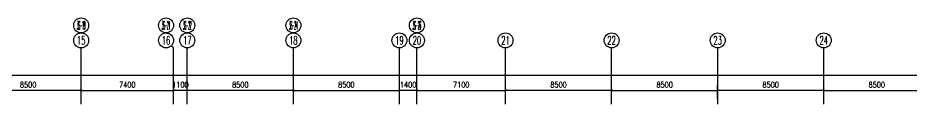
# Model space of a CAD drawing. Extents: x 0 to 3879896, y -114000 to 391286.
# Drawn here: x 2031749 to 2103323, y 384386 to 391286 of the extents above; entities that cross this region are included whole.
import ezdxf
from ezdxf.enums import TextEntityAlignment as Align

# ---------------------------------------------------------------- set-up
doc = ezdxf.new("R2010")
doc.units = 0
doc.header["$LTSCALE"] = 1000
doc.header["$MEASUREMENT"] = 0
doc.layers.get('0').update_dxf_attribs({"linetype": 'CONTINUOUS'})
doc.layers.get('Defpoints').update_dxf_attribs({"linetype": 'CONTINUOUS'})
doc.layers.add('AXIS', color=3, linetype='CONTINUOUS')
doc.layers.add('AXIS_TEXT', color=7, linetype='CONTINUOUS')
doc.styles.add('_TCH_AXIS', font='COMPLEX', dxfattribs={"bigfont": 'GBCBIG'})
doc.styles.add('DIM_FONT', font='SIMPLEX', dxfattribs={"width": 0.7, "bigfont": 'GBCBIG'})
doc.dimstyles.new('DIMN', dxfattribs={"dimscale": 1.5, "dimtxt": 300, "dimasz": 100, "dimexe": 250, "dimexo": 300, "dimgap": 150, "dimtad": 1, "dimdec": 0, "dimzin": 0, "dimdsep": 46, "dimtxsty": 'DIM_FONT', "dimblk": 'ARCHTICK', "dimcen": 0.09, "dimclrt": 7, "dimazin": 2, "dimtfac": 1, "dimtdec": 0, "dimtix": 1, "dimtmove": 2, "dimatfit": 3, "dimldrblk": 'ARCHTICK', "dimfxl": 1, "dimtolj": 1, "dimtzin": 0, "dimarcsym": 0})

# ---------------------------------------------------------------- blocks, each defined once
blk = doc.blocks.new('_ArchTick')
at = {"color": 0, "linetype": 'ByBlock', "const_width": 0.4}
blk.add_lwpolyline([(-0.5, -0.5), (0.5, 0.5)], dxfattribs=at)
blk = doc.blocks.new('*D527')
at = {"layer": 'AXIS', "color": 0, "lineweight": -2}
for p, q in [((1886471, 384836), (1886471, 387061)), ((2274821, 386686), (1886471, 386686)), ((2274821, 384836), (2274821, 387061))]:
    blk.add_line(p, q, dxfattribs=at)
at = {"layer": 'Defpoints', "color": 0, "transparency": 16777216}
for p in [(1886471, 386686), (1886471, 384386), (2274821, 384386)]:
    blk.add_point(p, dxfattribs=at)
at = {"layer": 'AXIS', "color": 0, "lineweight": -2, "xscale": 150, "yscale": 150, "zscale": 150, "rotation": 180}
blk.add_blockref('_ArchTick', (1886471, 386686), dxfattribs=at)
at = {"layer": 'AXIS', "color": 0, "lineweight": -2, "xscale": 150, "yscale": 150, "zscale": 150}
blk.add_blockref('_ArchTick', (2274821, 386686), dxfattribs=at)
at = {"layer": 'AXIS', "color": 7, "insert": (2113321, 387136), "char_height": 450, "attachment_point": 5, "style": 'DIM_FONT'}
blk.add_mtext('\\A1;388350', dxfattribs=at)
blk = doc.blocks.new('*D538')
at = {"layer": 'AXIS', "color": 0, "lineweight": -2}
for p, q in [((2028321, 384836), (2028321, 385861)), ((2036821, 384836), (2036821, 385861)), ((2036821, 385486), (2028321, 385486))]:
    blk.add_line(p, q, dxfattribs=at)
at = {"layer": 'Defpoints', "color": 0, "transparency": 16777216}
for p in [(2028321, 385486), (2028321, 384386), (2036821, 384386)]:
    blk.add_point(p, dxfattribs=at)
at = {"layer": 'AXIS', "color": 0, "lineweight": -2, "xscale": 150, "yscale": 150, "zscale": 150, "rotation": 180}
blk.add_blockref('_ArchTick', (2028321, 385486), dxfattribs=at)
at = {"layer": 'AXIS', "color": 0, "lineweight": -2, "xscale": 150, "yscale": 150, "zscale": 150}
blk.add_blockref('_ArchTick', (2036821, 385486), dxfattribs=at)
at = {"layer": 'AXIS', "color": 7, "insert": (2032571, 385936), "char_height": 450, "attachment_point": 5, "style": 'DIM_FONT'}
blk.add_mtext('\\A1;8500', dxfattribs=at)
blk = doc.blocks.new('*D539')
at = {"layer": 'AXIS', "color": 0, "lineweight": -2}
for p, q in [((2045321, 384836), (2045321, 385861)), ((2053821, 384836), (2053821, 385861)), ((2053821, 385486), (2045321, 385486))]:
    blk.add_line(p, q, dxfattribs=at)
at = {"layer": 'Defpoints', "color": 0, "transparency": 16777216}
for p in [(2045321, 385486), (2045321, 384386), (2053821, 384386)]:
    blk.add_point(p, dxfattribs=at)
at = {"layer": 'AXIS', "color": 0, "lineweight": -2, "xscale": 150, "yscale": 150, "zscale": 150, "rotation": 180}
blk.add_blockref('_ArchTick', (2045321, 385486), dxfattribs=at)
at = {"layer": 'AXIS', "color": 0, "lineweight": -2, "xscale": 150, "yscale": 150, "zscale": 150}
blk.add_blockref('_ArchTick', (2053821, 385486), dxfattribs=at)
at = {"layer": 'AXIS', "color": 7, "insert": (2049571, 385936), "char_height": 450, "attachment_point": 5, "style": 'DIM_FONT'}
blk.add_mtext('\\A1;8500', dxfattribs=at)
blk = doc.blocks.new('*D540')
at = {"layer": 'AXIS', "color": 0, "lineweight": -2}
for p, q in [((2036821, 384836), (2036821, 385861)), ((2044221, 384836), (2044221, 385861)), ((2036821, 385486), (2044221, 385486))]:
    blk.add_line(p, q, dxfattribs=at)
at = {"layer": 'Defpoints', "color": 0, "transparency": 16777216}
for p in [(2044221, 385486), (2036821, 384386), (2044221, 384386)]:
    blk.add_point(p, dxfattribs=at)
at = {"layer": 'AXIS', "color": 0, "lineweight": -2, "xscale": 150, "yscale": 150, "zscale": 150, "rotation": 180}
blk.add_blockref('_ArchTick', (2036821, 385486), dxfattribs=at)
at = {"layer": 'AXIS', "color": 0, "lineweight": -2, "xscale": 150, "yscale": 150, "zscale": 150}
blk.add_blockref('_ArchTick', (2044221, 385486), dxfattribs=at)
at = {"layer": 'AXIS', "color": 7, "insert": (2040521, 385936), "char_height": 450, "attachment_point": 5, "style": 'DIM_FONT'}
blk.add_mtext('\\A1;7400', dxfattribs=at)
blk = doc.blocks.new('*D541')
at = {"layer": 'AXIS', "color": 0, "lineweight": -2}
for p, q in [((2044221, 384836), (2044221, 385861)), ((2045321, 384836), (2045321, 385861)), ((2045321, 385486), (2044221, 385486))]:
    blk.add_line(p, q, dxfattribs=at)
at = {"layer": 'Defpoints', "color": 0, "transparency": 16777216}
for p in [(2044221, 385486), (2044221, 384386), (2045321, 384386)]:
    blk.add_point(p, dxfattribs=at)
at = {"layer": 'AXIS', "color": 0, "lineweight": -2, "xscale": 150, "yscale": 150, "zscale": 150, "rotation": 180}
blk.add_blockref('_ArchTick', (2044221, 385486), dxfattribs=at)
at = {"layer": 'AXIS', "color": 0, "lineweight": -2, "xscale": 150, "yscale": 150, "zscale": 150}
blk.add_blockref('_ArchTick', (2045321, 385486), dxfattribs=at)
at = {"layer": 'AXIS', "color": 7, "insert": (2044771, 385936), "char_height": 450, "attachment_point": 5, "style": 'DIM_FONT'}
blk.add_mtext('\\A1;1100', dxfattribs=at)
blk = doc.blocks.new('*D542')
at = {"layer": 'AXIS', "color": 0, "lineweight": -2}
for p, q in [((2053821, 384836), (2053821, 385861)), ((2062321, 384836), (2062321, 385861)), ((2053821, 385486), (2062321, 385486))]:
    blk.add_line(p, q, dxfattribs=at)
at = {"layer": 'Defpoints', "color": 0, "transparency": 16777216}
for p in [(2062321, 385486), (2053821, 384386), (2062321, 384386)]:
    blk.add_point(p, dxfattribs=at)
at = {"layer": 'AXIS', "color": 0, "lineweight": -2, "xscale": 150, "yscale": 150, "zscale": 150, "rotation": 180}
blk.add_blockref('_ArchTick', (2053821, 385486), dxfattribs=at)
at = {"layer": 'AXIS', "color": 0, "lineweight": -2, "xscale": 150, "yscale": 150, "zscale": 150}
blk.add_blockref('_ArchTick', (2062321, 385486), dxfattribs=at)
at = {"layer": 'AXIS', "color": 7, "insert": (2058071, 385936), "char_height": 450, "attachment_point": 5, "style": 'DIM_FONT'}
blk.add_mtext('\\A1;8500', dxfattribs=at)
blk = doc.blocks.new('*D543')
at = {"layer": 'AXIS', "color": 0, "lineweight": -2}
for p, q in [((2062321, 384836), (2062321, 385861)), ((2063721, 384836), (2063721, 385861)), ((2063721, 385486), (2062321, 385486))]:
    blk.add_line(p, q, dxfattribs=at)
at = {"layer": 'Defpoints', "color": 0, "transparency": 16777216}
for p in [(2062321, 385486), (2062321, 384386), (2063721, 384386)]:
    blk.add_point(p, dxfattribs=at)
at = {"layer": 'AXIS', "color": 0, "lineweight": -2, "xscale": 150, "yscale": 150, "zscale": 150, "rotation": 180}
blk.add_blockref('_ArchTick', (2062321, 385486), dxfattribs=at)
at = {"layer": 'AXIS', "color": 0, "lineweight": -2, "xscale": 150, "yscale": 150, "zscale": 150}
blk.add_blockref('_ArchTick', (2063721, 385486), dxfattribs=at)
at = {"layer": 'AXIS', "color": 7, "insert": (2063021, 385936), "char_height": 450, "attachment_point": 5, "style": 'DIM_FONT'}
blk.add_mtext('\\A1;1400', dxfattribs=at)
blk = doc.blocks.new('*D544')
at = {"layer": 'AXIS', "color": 0, "lineweight": -2}
for p, q in [((2063721, 384836), (2063721, 385861)), ((2070821, 384836), (2070821, 385861)), ((2063721, 385486), (2070821, 385486))]:
    blk.add_line(p, q, dxfattribs=at)
at = {"layer": 'Defpoints', "color": 0, "transparency": 16777216}
for p in [(2070821, 385486), (2063721, 384386), (2070821, 384386)]:
    blk.add_point(p, dxfattribs=at)
at = {"layer": 'AXIS', "color": 0, "lineweight": -2, "xscale": 150, "yscale": 150, "zscale": 150, "rotation": 180}
blk.add_blockref('_ArchTick', (2063721, 385486), dxfattribs=at)
at = {"layer": 'AXIS', "color": 0, "lineweight": -2, "xscale": 150, "yscale": 150, "zscale": 150}
blk.add_blockref('_ArchTick', (2070821, 385486), dxfattribs=at)
at = {"layer": 'AXIS', "color": 7, "insert": (2067271, 385936), "char_height": 450, "attachment_point": 5, "style": 'DIM_FONT'}
blk.add_mtext('\\A1;7100', dxfattribs=at)
blk = doc.blocks.new('*D545')
at = {"layer": 'AXIS', "color": 0, "lineweight": -2}
for p, q in [((2070821, 384836), (2070821, 385861)), ((2079321, 384836), (2079321, 385861)), ((2079321, 385486), (2070821, 385486))]:
    blk.add_line(p, q, dxfattribs=at)
at = {"layer": 'Defpoints', "color": 0, "transparency": 16777216}
for p in [(2070821, 385486), (2070821, 384386), (2079321, 384386)]:
    blk.add_point(p, dxfattribs=at)
at = {"layer": 'AXIS', "color": 0, "lineweight": -2, "xscale": 150, "yscale": 150, "zscale": 150, "rotation": 180}
blk.add_blockref('_ArchTick', (2070821, 385486), dxfattribs=at)
at = {"layer": 'AXIS', "color": 0, "lineweight": -2, "xscale": 150, "yscale": 150, "zscale": 150}
blk.add_blockref('_ArchTick', (2079321, 385486), dxfattribs=at)
at = {"layer": 'AXIS', "color": 7, "insert": (2075071, 385936), "char_height": 450, "attachment_point": 5, "style": 'DIM_FONT'}
blk.add_mtext('\\A1;8500', dxfattribs=at)
blk = doc.blocks.new('*D546')
at = {"layer": 'AXIS', "color": 0, "lineweight": -2}
for p, q in [((2079321, 384836), (2079321, 385861)), ((2087821, 384836), (2087821, 385861)), ((2079321, 385486), (2087821, 385486))]:
    blk.add_line(p, q, dxfattribs=at)
at = {"layer": 'Defpoints', "color": 0, "transparency": 16777216}
for p in [(2087821, 385486), (2079321, 384386), (2087821, 384386)]:
    blk.add_point(p, dxfattribs=at)
at = {"layer": 'AXIS', "color": 0, "lineweight": -2, "xscale": 150, "yscale": 150, "zscale": 150, "rotation": 180}
blk.add_blockref('_ArchTick', (2079321, 385486), dxfattribs=at)
at = {"layer": 'AXIS', "color": 0, "lineweight": -2, "xscale": 150, "yscale": 150, "zscale": 150}
blk.add_blockref('_ArchTick', (2087821, 385486), dxfattribs=at)
at = {"layer": 'AXIS', "color": 7, "insert": (2083571, 385936), "char_height": 450, "attachment_point": 5, "style": 'DIM_FONT'}
blk.add_mtext('\\A1;8500', dxfattribs=at)
blk = doc.blocks.new('*D547')
at = {"layer": 'AXIS', "color": 0, "lineweight": -2}
for p, q in [((2087821, 384836), (2087821, 385861)), ((2096321, 384836), (2096321, 385861)), ((2096321, 385486), (2087821, 385486))]:
    blk.add_line(p, q, dxfattribs=at)
at = {"layer": 'Defpoints', "color": 0, "transparency": 16777216}
for p in [(2087821, 385486), (2087821, 384386), (2096321, 384386)]:
    blk.add_point(p, dxfattribs=at)
at = {"layer": 'AXIS', "color": 0, "lineweight": -2, "xscale": 150, "yscale": 150, "zscale": 150, "rotation": 180}
blk.add_blockref('_ArchTick', (2087821, 385486), dxfattribs=at)
at = {"layer": 'AXIS', "color": 0, "lineweight": -2, "xscale": 150, "yscale": 150, "zscale": 150}
blk.add_blockref('_ArchTick', (2096321, 385486), dxfattribs=at)
at = {"layer": 'AXIS', "color": 7, "insert": (2092071, 385936), "char_height": 450, "attachment_point": 5, "style": 'DIM_FONT'}
blk.add_mtext('\\A1;8500', dxfattribs=at)
blk = doc.blocks.new('*D548')
at = {"layer": 'AXIS', "color": 0, "lineweight": -2}
for p, q in [((2096321, 384836), (2096321, 385861)), ((2104821, 384836), (2104821, 385861)), ((2096321, 385486), (2104821, 385486))]:
    blk.add_line(p, q, dxfattribs=at)
at = {"layer": 'Defpoints', "color": 0, "transparency": 16777216}
for p in [(2104821, 385486), (2096321, 384386), (2104821, 384386)]:
    blk.add_point(p, dxfattribs=at)
at = {"layer": 'AXIS', "color": 0, "lineweight": -2, "xscale": 150, "yscale": 150, "zscale": 150, "rotation": 180}
blk.add_blockref('_ArchTick', (2096321, 385486), dxfattribs=at)
at = {"layer": 'AXIS', "color": 0, "lineweight": -2, "xscale": 150, "yscale": 150, "zscale": 150}
blk.add_blockref('_ArchTick', (2104821, 385486), dxfattribs=at)
at = {"layer": 'AXIS', "color": 7, "insert": (2100571, 385936), "char_height": 450, "attachment_point": 5, "style": 'DIM_FONT'}
blk.add_mtext('\\A1;8500', dxfattribs=at)

msp = doc.modelspace()

# ---------------------------------------------------------------- linework, layer by layer
at = {"layer": 'AXIS'}
for p, q in [((2036821.4, 384386), (2036821.4, 388886)), ((2044045.7, 389061.7), (2044221.4, 388886)), ((2044221.4, 384386), (2044221.4, 388886)), ((2045321.4, 384386), (2045321.4, 388886)), ((2053821.4, 384386), (2053821.4, 388886)), ((2062321.4, 384386), (2062321.4, 388886)), ((2063721.4, 384386), (2063721.4, 388886)), ((2070821.4, 384386), (2070821.4, 388886)), ((2079321.4, 384386), (2079321.4, 388886)), ((2087821.4, 384386), (2087821.4, 388886)), ((2096321.4, 384386), (2096321.4, 388886))]:
    msp.add_line(p, q, dxfattribs=at)
for centre in [(2036821.4, 390686), (2043621.4, 390686), (2045321.4, 390686), (2053821.4, 390686), (2063721.4, 390686), (2036821.4, 389486), (2043621.4, 389486), (2045321.4, 389486), (2053821.4, 389486), (2062321.4, 389486), (2063721.4, 389486), (2070821.4, 389486), (2079321.4, 389486), (2087821.4, 389486), (2096321.4, 389486)]:
    msp.add_circle(centre, 600, dxfattribs=at)

# ---------------------------------------------------------------- texts
at = {"layer": 'AXIS_TEXT', "style": '_TCH_AXIS'}
for s, width, p, p2 in [('3S-19', 0.223404, (2036482, 390346.6), (2037160.9, 390346.6)), ('3S-21', 0.223404, (2043282, 390346.6), (2043960.9, 390346.6)), ('3S-22', 0.212121, (2044982, 390346.6), (2045660.9, 390346.6)), ('3S-24', 0.207921, (2053482, 390346.6), (2054160.9, 390346.6)), ('3S-26', 0.212121, (2063382, 390346.6), (2064060.9, 390346.6)), ('15', 0.724138, (2036482, 389146.6), (2037160.9, 389146.6)), ('16', 0.724138, (2043282, 389146.6), (2043960.9, 389146.6)), ('17', 0.724138, (2044982, 389146.6), (2045660.9, 389146.6)), ('18', 0.724138, (2053482, 389146.6), (2054160.9, 389146.6)), ('19', 0.724138, (2061982, 389146.6), (2062660.9, 389146.6)), ('20', 0.617647, (2063382, 389146.6), (2064060.9, 389146.6)), ('21', 0.724138, (2070482, 389146.6), (2071160.9, 389146.6)), ('22', 0.617647, (2078982, 389146.6), (2079660.9, 389146.6)), ('23', 0.617647, (2087482, 389146.6), (2088160.9, 389146.6)), ('24', 0.583333, (2095982, 389146.6), (2096660.9, 389146.6))]:
    msp.add_text(s, height=678.82, dxfattribs=dict(at, width=width)).set_placement(p, p2, align=Align.FIT)

# ---------------------------------------------------------------- dimensions: what is measured, and where the dimension line sits
at = {"layer": 'AXIS'}
for base, p1, p2, picture, middle in [((1886471.4, 386686), (2274821.4, 384386), (1886471.4, 384386), '*D527', (2113321.4, 387136)), ((2028321.4, 385486), (2036821.4, 384386), (2028321.4, 384386), '*D538', (2032571.4, 385936)), ((2044221.4, 385486), (2045321.4, 384386), (2044221.4, 384386), '*D541', (2044771.4, 385936)), ((2045321.4, 385486), (2053821.4, 384386), (2045321.4, 384386), '*D539', (2049571.4, 385936)), ((2062321.4, 385486), (2063721.4, 384386), (2062321.4, 384386), '*D543', (2063021.4, 385936)), ((2070821.4, 385486), (2079321.4, 384386), (2070821.4, 384386), '*D545', (2075071.4, 385936)), ((2087821.4, 385486), (2096321.4, 384386), (2087821.4, 384386), '*D547', (2092071.4, 385936))]:
    dim = msp.add_linear_dim(base=base, p1=p1, p2=p2, angle=180, dimstyle='DIMN', dxfattribs=at)
    dim.commit()
    dim.dimension.update_dxf_attribs({"geometry": picture, "text_midpoint": middle, "dimtype": 128})
for base, p1, p2, picture, middle in [((2044221.4, 385486), (2036821.4, 384386), (2044221.4, 384386), '*D540', (2040521.4, 385936)), ((2062321.4, 385486), (2053821.4, 384386), (2062321.4, 384386), '*D542', (2058071.4, 385936)), ((2070821.4, 385486), (2063721.4, 384386), (2070821.4, 384386), '*D544', (2067271.4, 385936)), ((2087821.4, 385486), (2079321.4, 384386), (2087821.4, 384386), '*D546', (2083571.4, 385936)), ((2104821.4, 385486), (2096321.4, 384386), (2104821.4, 384386), '*D548', (2100571.4, 385936))]:
    dim = msp.add_linear_dim(base=base, p1=p1, p2=p2, dimstyle='DIMN', dxfattribs=at)
    dim.commit()
    dim.dimension.update_dxf_attribs({"geometry": picture, "text_midpoint": middle, "dimtype": 128})

doc.saveas('drawing.dxf')
